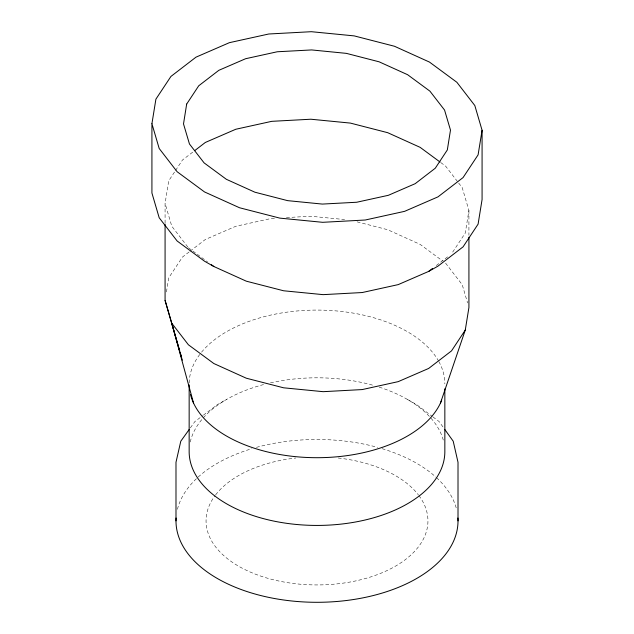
<?xml version="1.0" encoding="UTF-8"?>
<svg xmlns="http://www.w3.org/2000/svg" width="634" height="634" viewBox="0 0 634 634"><rect width="100%" height="100%" fill="white"/><g stroke="black" fill="none" stroke-linecap="round" stroke-linejoin="round"><path stroke-width="0.48" stroke-dasharray="3.17 2.38" d="M165.078 223.184L165.078 203.379L168.731 180.809L175.071 171.228M166.449 291.949L168.731 277.843L182.465 257.071L189.32 251.801M458.659 183.044L462.226 187.656L468.922 210.488L465.269 233.058L451.535 253.83M175.594 170.427L182.465 160.037L193.893 151.249M190.374 427.855L194.884 421.57L202.611 415.753M190.089 251.215L205.329 239.493L235.777 226.29L271.756 218.365L274.688 218.207M436.295 265.543L449.252 255.589M203.379 415.175L217.288 404.706L226.6 399.428M286.417 217.573L310.842 216.257L344.603 219.554M357.085 221.845L387.691 229.722L420.168 244.399L442.421 260.812M407.4 399.428L416.712 404.706L432.166 416.34M440.828 162.605L445.599 166.124L458.065 182.275M188.401 247.743L207.469 261.81M432.935 416.918L439.116 421.57L443.626 427.855M445.599 263.158L462.226 284.69L467.583 302.949M187.807 246.975L171.774 226.211L165.078 203.379M468.922 210.488L468.922 235.238M189.162 382.936A127.846 73.813 0 0 1 200.938 352.94M201.557 352.171A127.846 73.813 0 0 1 325.036 310.224A127.846 73.813 0 0 1 438.419 360.786M438.871 361.586A127.846 73.813 0 0 1 444.846 383.895M418.931 495.598A110.942 64.05 0 0 1 317 584.936A110.942 64.05 0 0 1 215.069 495.598M215.655 494.829A110.942 64.05 0 0 1 295.801 458.017M338.199 458.017A110.942 64.05 0 0 1 418.345 494.829M190.248 441.985A127.846 73.813 0 0 1 263.871 384.481M270.441 382.873A127.846 73.813 0 0 1 374.71 385.757M379.172 387.12A127.846 73.813 0 0 1 443.752 441.985M177.425 509.3A141.01 81.414 0 0 1 197.483 477.679M198.165 477.061A141.01 81.414 0 0 1 251.857 448.682M256.445 447.366A141.01 81.414 0 0 1 377.555 447.366M382.143 448.682A141.01 81.414 0 0 1 435.835 477.061M436.517 477.679A141.01 81.414 0 0 1 456.575 509.3"/><path stroke-width="0.95" d="M189.154 384.878L189.154 451.622A127.846 73.813 0 0 0 317 525.428A127.846 73.813 0 0 0 444.846 451.622L444.846 388.8M151.922 123.733L155.901 99.158L170.926 76.437L196.009 57.155L229.405 42.668L268.768 33.998L311.334 31.7L354.2 35.892L394.467 46.258L429.472 62.077L456.868 82.277L474.818 105.529L482.078 130.279L482.078 199.544L478.099 224.127L463.074 246.848L437.991 266.129L428.671 271.407L398.223 284.611L362.244 292.536L323.158 294.644L283.612 290.776L246.309 281.179L213.832 266.502L204.528 261.208L177.132 240.999L159.182 217.755L151.922 193.005L151.922 123.733L159.182 148.483L177.132 171.735L204.528 191.944L239.533 207.754L279.8 218.12L322.666 222.312L365.232 220.014L404.595 211.344L437.991 196.865L463.074 177.575L478.099 154.855L482.078 130.279M440.487 402.994L465.269 330.084L468.922 307.522L468.922 237.219M465.269 330.084L451.535 350.864L428.671 368.441L398.223 381.636L362.244 389.569L323.158 391.677L283.612 387.81L246.309 378.213L213.832 363.528L188.401 344.777L171.774 323.245L165.078 300.413L165.078 224.174M189.249 429.424L180.793 441.201L175.99 462.273L175.99 520.886M194.662 150.662L205.329 142.46L235.777 129.257L271.756 121.332L310.842 119.224L350.388 123.091L387.691 132.688L420.168 147.365L440.036 162.019M428.671 271.407L432.483 268.475M211.447 264.743L213.832 266.502M444.751 429.424L453.207 441.201L458.01 462.273L458.01 520.886M165.078 300.413L182.315 360.175M179.652 350.729L171.774 323.245L193.513 402.994M180.191 352.623L181.554 357.362M441.684 400.205A127.846 73.813 0 0 1 311.968 457.645A127.846 73.813 0 0 1 190.477 394.491M457.922 518.002A141.01 81.414 0 0 1 317 602.3A141.01 81.414 0 0 1 176.078 518.002M186.673 104.071L183.511 123.915L189.447 143.966L204.077 162.867L226.393 179.319L254.892 192.205L287.622 200.645L322.357 204.077L356.72 202.246L388.38 195.296L415.175 183.686L435.281 168.216L447.327 149.941L450.489 130.097L444.553 110.047L429.923 91.153L407.607 74.701L379.108 61.807L346.378 53.367L311.643 49.935L277.28 51.766L245.62 58.716L218.825 70.326L198.719 85.796L186.673 104.071"/></g></svg>
